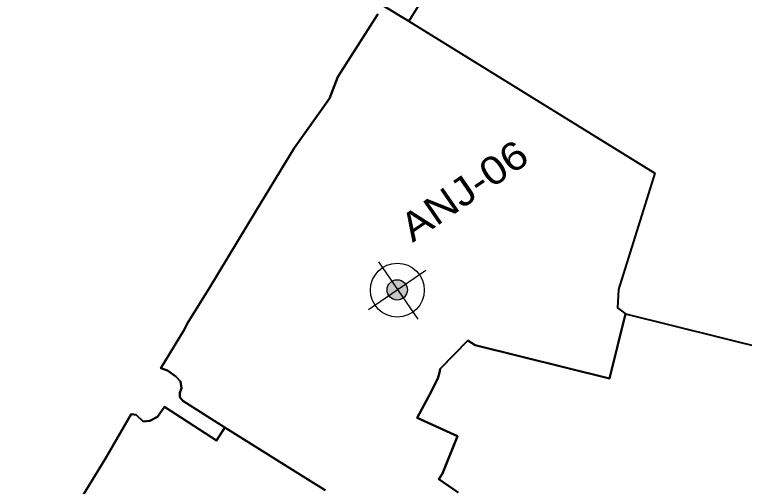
# Model space of a CAD drawing. Header units: metres. Extents: x 263924 to 318888, y 5017073 to 5064560.
# Drawn here: x 299815 to 302307, y 5052298 to 5053909 of the extents above; entities that cross this region are included whole.
import ezdxf

# ---------------------------------------------------------------- set-up
doc = ezdxf.new("R2010")
doc.units = ezdxf.units.M
doc.header["$LTSCALE"] = 38
doc.layers.add('1', color=7, linetype='Continuous', lineweight=25)
doc.layers.add('61', color=7, linetype='Continuous', lineweight=13)
doc.layers.add('6', color=7, linetype='Continuous')

msp = doc.modelspace()

# ---------------------------------------------------------------- hatches: boundary and pattern name
at = {"layer": '61'}
msp.add_hatch(color=256, dxfattribs=at).paths.add_polyline_path([(301141.01, 5052940.8, 1), (301101.88, 5052997.93, 1)])

# ---------------------------------------------------------------- linework, layer by layer
at = {"layer": '1'}
for points in [[(301236.02, 5054008.71), (301161, 5053886.36), (301072.67, 5053940.83)], [(301072.67, 5053940.83), (301161, 5053886.36), (302001.4, 5053368.1), (301877.39, 5052970.09), (301873.39, 5052908.09), (301901.39, 5052887.79)], [(301054.76, 5053910.61), (300918.94, 5053696.77), (300890.13, 5053622.98), (300769.74, 5053453.55), (300638.95, 5053237.61), (300480.57, 5052976.46), (300405.61, 5052855.92), (300394.33, 5052832.99), (300313.71, 5052702.4), (300336.64, 5052693.97), (300365.36, 5052674.13), (300381.92, 5052656.36), (300384.93, 5052633.51), (300379.32, 5052617.75), (300379.41, 5052603.46), (300389.5, 5052590.65), (300533.16, 5052499.43), (300503.81, 5052454.57), (300326.26, 5052569.91), (300302.51, 5052536.35)], [(300875.04, 5052285.04), (300836.3, 5052309.23), (300533.16, 5052499.43), (300389.5, 5052590.65), (300379.41, 5052603.46), (300379.32, 5052617.75), (300384.93, 5052633.51), (300381.92, 5052656.36), (300365.36, 5052674.13), (300336.64, 5052693.97), (300313.71, 5052702.4), (300394.33, 5052832.99), (300405.61, 5052855.92), (300480.57, 5052976.46), (300638.95, 5053237.61), (300769.74, 5053453.55), (300890.13, 5053622.98), (300918.94, 5053696.77), (301054.76, 5053910.61)], [(301901.39, 5052887.79), (301846.5, 5052666.71), (301387.52, 5052780.15), (301363.14, 5052797.07), (301268.37, 5052699.8), (301266.29, 5052686.89), (301260.06, 5052666.85), (301231.69, 5052610.99), (301229.49, 5052606.59), (301189.23, 5052532.7), (301327.56, 5052469.67), (301276.44, 5052342.25), (301263.24, 5052322.99), (301330.1, 5052277.55)], [(301330.1, 5052277.55), (301263.24, 5052322.99), (301276.44, 5052342.25), (301327.56, 5052469.67), (301189.23, 5052532.7), (301229.49, 5052606.59), (301231.69, 5052610.99), (301260.06, 5052666.85), (301266.29, 5052686.89), (301268.37, 5052699.8), (301363.14, 5052797.07), (301387.52, 5052780.15), (301846.5, 5052666.71), (301901.39, 5052887.79), (302721.97, 5052684.38)], [(300224.51, 5051530.25), (300191.72, 5051425.12), (300170.46, 5051376.62), (300085.28, 5051428.19), (299972.32, 5051517.54), (299936.21, 5051575.36), (299908.44, 5051611.66), (299876.98, 5051642.72), (299834.82, 5051715.39), (299814.84, 5051810.52), (299816.05, 5051852.2), (299831.29, 5051911.08), (299945.38, 5052100.06), (300125.76, 5052393.62), (300213.15, 5052545.39), (300229.87, 5052542.25), (300253.64, 5052520.17), (300276.88, 5052521.85), (300302.51, 5052536.35), (300326.26, 5052569.91), (300503.81, 5052454.57), (300533.16, 5052499.43)], [(300302.51, 5052536.35), (300276.88, 5052521.85), (300253.64, 5052520.17), (300229.87, 5052542.25), (300213.15, 5052545.39), (300125.76, 5052393.62), (299945.38, 5052100.06)], [(300533.16, 5052499.43), (300836.3, 5052309.23), (300875.04, 5052285.04)]]:
    msp.add_lwpolyline(points, dxfattribs=at)
at = {"layer": '61'}
for p, q in [((301193.51, 5052869.01), (301058.99, 5053065.44)), ((301023.23, 5052902.1), (301219.66, 5053036.63))]:
    msp.add_line(p, q, dxfattribs=at)
for centre, radius in [((301121.96, 5052968.61), 91.94), ((301121.45, 5052969.37), 34.63)]:
    msp.add_circle(centre, radius, dxfattribs=at)

# ---------------------------------------------------------------- texts
at = {"layer": '6', "width": 1.15}
msp.add_text('ANJ-06', height=96, rotation=34.501, dxfattribs=at).set_placement((301173.8, 5053129.49))

doc.saveas('drawing.dxf')
